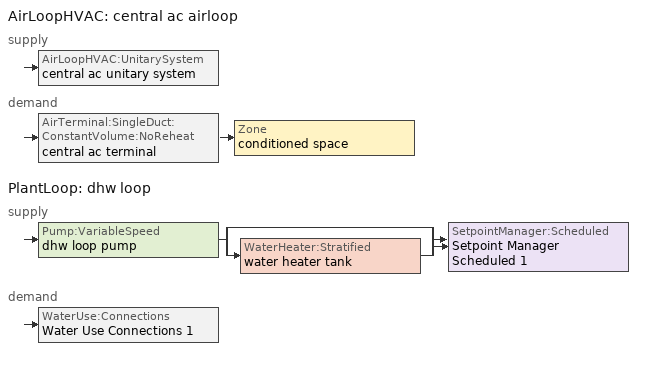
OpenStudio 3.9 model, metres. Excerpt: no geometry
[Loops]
AirLoopHVAC 'central ac airloop'
 supply: AirLoopHVAC:UnitarySystem 'central ac unitary system'
 demand: AirTerminal:SingleDuct:ConstantVolume:NoReheat 'central ac terminal' > Zone 'conditioned space'
PlantLoop 'dhw loop'
 supply: Pump:VariableSpeed 'dhw loop pump' > split
  | bypass
  | WaterHeater:Stratified 'water heater tank'
  join > SetpointManager:Scheduled 'Setpoint Manager Scheduled 1'
 demand: WaterUse:Connections 'Water Use Connections 1'
[Sizing:Zone]
conditioned space: Zone Cooling Design Supply Air Temperature Input Method=SupplyAirTemperature; Zone Cooling Design Supply Air Temperature {C}=14; Zone Cooling Design Supply Air Temperature Difference {deltaC}=11.11; Zone Heating Design Supply Air Temperature Input Method=SupplyAirTemperature; Zone Heating Design Supply Air Temperature {C}=40; Zone Heating Design Supply Air Temperature Difference {deltaC}=11.11; Zone Cooling Design Supply Air Humidity Ratio {kg-H2O/kg-air}=0.0085; Zone Heating Design Supply Air Humidity Ratio {kg-H2O/kg-air}=0.008; Cooling Design Air Flow Method=DesignDay; Heating Design Air Flow Method=DesignDay; Account for Dedicated Outdoor Air System=No; Dedicated Outdoor Air System Control Strategy=NeutralSupplyAir; Dedicated Outdoor Air Low Setpoint Temperature for Design {C}=autosize; Dedicated Outdoor Air High Setpoint Temperature for Design {C}=autosize; Zone Load Sizing Method=Sensible Load Only No Latent Load; Zone Latent Cooling Design Supply Air Humidity Ratio Input Method=HumidityRatioDifference; Zone Cooling Design Supply Air Humidity Ratio Difference {kgWater/kgDryAir}=0.005; Zone Latent Heating Design Supply Air Humidity Ratio Input Method=HumidityRatioDifference; Zone Humidification Design Supply Air Humidity Ratio Difference {kgWater/kgDryAir}=0.005; Sizing Option=Coincident
[Zone equipment]
conditioned space: central ac terminal, electric baseboard
[Coil:Cooling:DX:SingleSpeed]
central ac clg coil: Availability Schedule=Always On Discrete; Rated Total Cooling Capacity {W}=4645.47; Rated Sensible Heat Ratio=0.730032; Rated COP {W/W}=4.3086; Rated Air Flow Rate {m3/s}=0.239963; Rated Evaporator Fan Power Per Volume Flow Rate 2017 {W/(m3/s)}=773.3; Rated Evaporator Fan Power Per Volume Flow Rate 2023 {W/(m3/s)}=934.4; Total Cooling Capacity Function of Temperature Curve=Cool-CAP-fT1; Total Cooling Capacity Function of Flow Fraction Curve=Cool-CAP-fFF1; Energy Input Ratio Function of Temperature Curve=Cool-EIR-fT1; Energy Input Ratio Function of Flow Fraction Curve=Cool-EIR-fFF1; Part Load Fraction Correlation Curve=Cool-PLF-fPLR1; Minimum Outdoor Dry-Bulb Temperature for Compressor Operation {C}=-25; Nominal Time for Condensate Removal to Begin {s}=1000; Ratio of Initial Moisture Evaporation Rate and Steady State Latent Capacity=1.5; Maximum Cycling Rate {cycles/hr}=3; Latent Capacity Time Constant {s}=45; Condenser Type=AirCooled; Evaporative Condenser Effectiveness=0.9; Evaporative Condenser Air Flow Rate {m3/s}=autosize; Evaporative Condenser Pump Rated Power Consumption {W}=autosize; Crankcase Heater Capacity {W}=50; Maximum Outdoor Dry-Bulb Temperature for Crankcase Heater Operation {C}=10; Basin Heater Capacity {W/K}=0; Basin Heater Setpoint Temperature {C}=2
[Fan:SystemModel] Availability Schedule=Always On Discrete; Speed Control Method=Discrete; Electric Power Minimum Flow Rate Fraction=0.2; Design Pressure Rise {Pa}=500; Motor Efficiency=1; Motor In Air Stream Fraction=1; Design Electric Power Consumption {W}=autosize; Design Power Sizing Method=PowerPerFlow; Electric Power Per Unit Flow Rate Per Unit Pressure {W-s/m3-Pa}=1.66667; Fan Total Efficiency=0.7; Motor Loss Radiative Fraction=0
Name | Design Maximum Air Flow Rate {m3/s} | Electric Power Per Unit Flow Rate {W/(m3/s)} | Speed Flow Fraction 1 | Speed Electric Power Fraction 1
central ac supply fan | 0.243525 | 794.58 | 1 | 1
water heater fan | 0.0854225 | 97.8923
[EnergyManagementSystem:Sensor]
Name | Output Variable or Output Meter Index Key | Output Variable or Output Meter
central_ac_supply_fan_s | central ac supply fan | Fan Electricity Energy
central_ac_clg_coil_s | central ac clg coil | Cooling Coil Total Cooling Energy
water_heater_amb_temp; fridge_tin_s; fridge_tin_s_1; tin_s; tin_s_1 | conditioned space | Zone Mean Air Temperature
water_heater_amb_rh | conditioned space | Zone Air Relative Humidity
water_heater_tl | water heater tank | Water Heater Heat Loss Rate
water_heater_sens_cool | water heater coil | Cooling Coil Sensible Cooling Rate
water_heater_lat_cool | water heater coil | Cooling Coil Latent Cooling Rate
water_heater_fan_pwr; water_heater_fan_energy | water heater fan | Fan Electricity Rate
water_heater_tank_energy | water heater tank | Water Heater Electricity Rate
water_heater_coil_energy | water heater coil | Cooling Coil Water Heating Electricity Rate
water_heater_tank_on_cycle_parasitic | water heater tank | Water Heater On Cycle Parasitic Electricity Rate
water_heater_tank_off_cycle_parasitic | water heater tank | Water Heater Off Cycle Parasitic Electricity Rate
win_s | conditioned space | Zone Air Humidity Ratio
tout_s | conditioned space | Zone Outdoor Air Drybulb Temperature
central_ac_airloop_Fan_RTF_s | central ac supply fan | Fan Runtime Fraction
conditioned_space_htg_unmet_s | conditioned space | Zone Heating Setpoint Not Met Time
conditioned_space_clg_unmet_s | conditioned space | Zone Cooling Setpoint Not Met Time
duct_mix_gain; duct_mix_gain_1 | conditioned space | Zone Mixing Sensible Heat Gain Energy
duct_mix_loss; duct_mix_loss_1 | conditioned space | Zone Mixing Sensible Heat Loss Energy
[EnergyManagementSystem:Program]
component_loads_program: Set loads_htg_walls = 0; Set loads_htg_rim_joists = 0; Set loads_htg_foundation_walls = 0; Set loads_htg_floors = 0; Set loads_htg_slabs = 0; Set loads_htg_ceilings = 0; Set loads_htg_roofs = 0; Set loads_htg_windows_conduction = 0; Set loads_htg_windows_solar = 0; Set loads_htg_doors = 0; Set loads_htg_skylights_conduction = 0; Set loads_htg_skylights_solar = 0; Set loads_htg_internal_mass = 0; Set loads_htg_intgains = 0; Set loads_htg_lighting = 0; Set loads_htg_infil = 0; Set loads_htg_mechvent = 0; Set loads_htg_natvent = 0; Set loads_htg_whf = 0; Set loads_htg_ducts = 0; Set loads_clg_walls = 0; Set loads_clg_rim_joists = 0; Set loads_clg_foundation_walls = 0; Set loads_clg_floors = 0; Set loads_clg_slabs = 0; Set loads_clg_ceilings = 0; Set loads_clg_roofs = 0; Set loads_clg_windows_conduction = 0; Set loads_clg_windows_solar = 0; Set loads_clg_doors = 0; Set loads_clg_skylights_conduction = 0; Set loads_clg_skylights_solar = 0; Set loads_clg_internal_mass = 0; Set loads_clg_intgains = 0; Set loads_clg_lighting = 0; Set loads_clg_infil = 0; Set loads_clg_mechvent = 0; Set loads_clg_natvent = 0; Set loads_clg_whf = 0; Set loads_clg_ducts = 0; Set hr_walls = 0; Set hr_walls = hr_walls + s_conv_2 + s_ig_2 + s_sol_2 + s_lgt_2 + s_surf_2; Set hr_walls = hr_walls + s_conv_3 + s_ig_3 + s_sol_3 + s_lgt_3 + s_surf_3; Set hr_walls = hr_walls + s_conv_4 + s_ig_4 + s_sol_4 + s_lgt_4 + s_surf_4; Set hr_walls = hr_walls + s_conv_5 + s_ig_5 + s_sol_5 + s_lgt_5 + s_surf_5; Set hr_rim_joists = 0; Set hr_foundation_walls = 0; Set hr_floors = 0; Set hr_floors = hr_floors + s_conv + s_ig + s_sol + s_lgt + s_surf; Set hr_slabs = 0; Set hr_ceilings = 0; Set hr_roofs = 0; Set hr_roofs = hr_roofs + s_conv_1 + s_ig_1 + s_sol_1 + s_lgt_1 + s_surf_1; Set hr_windows_conduction = 0; Set hr_windows_conduction = hr_windows_conduction + ss_conv_1; Set hr_windows_conduction = hr_windows_conduction + ss_ig_1; Set hr_windows_conduction = hr_windows_conduction + ss_surf_1; Set hr_windows_conduction = hr_windows_conduction + ss_conv_2; Set hr_windows_conduction = hr_windows_conduction + ss_ig_2; Set hr_windows_conduction = hr_windows_conduction + ss_surf_2; Set hr_windows_conduction = hr_windows_conduction + ss_conv_3; Set hr_windows_conduction = hr_windows_conduction + ss_ig_3; Set hr_windows_conduction = hr_windows_conduction + ss_surf_3; Set hr_windows_conduction = hr_windows_conduction + ss_conv_4; Set hr_windows_conduction = hr_windows_conduction + ss_ig_4; Set hr_windows_conduction = hr_windows_conduction + ss_surf_4; Set hr_windows_solar = 0; Set hr_windows_solar = hr_windows_solar - ss_trans_in * ZoneTimestep * 3600 + ss_back_out * ZoneTimestep * 3600 + ss_trans_out * ZoneTimestep * 3600; Set hr_windows_solar = hr_windows_solar - ss_trans_in_1 * ZoneTimestep * 3600 + ss_back_out_1 * ZoneTimestep * 3600 + ss_trans_out_1 * ZoneTimestep * 3600; Set hr_windows_solar = hr_windows_solar - ss_trans_in_2 * ZoneTimestep * 3600 + ss_back_out_2 * ZoneTimestep * 3600 + ss_trans_out_2 * ZoneTimestep * 3600; Set hr_windows_solar = hr_windows_solar - ss_trans_in_3 * ZoneTimestep * 3600 + ss_back_out_3 * ZoneTimestep * 3600 + ss_trans_out_3 * ZoneTimestep * 3600; Set hr_doors = 0; Set hr_doors = hr_doors + ss_sol; Set hr_doors = hr_doors + ss_lgt; Set hr_doors = hr_doors + ss_conv; Set hr_doors = hr_doors + ss_ig; Set hr_doors = hr_doors + ss_surf; Set hr_skylights_conduction = 0; Set hr_skylights_solar = 0; Set hr_internal_mass = 0; Set hr_internal_mass = hr_internal_mass + im_conv + im_ig + im_sol + im_lgt + im_surf; Set hr_internal_mass = hr_internal_mass + im_conv_1 + im_ig_1 + im_sol_1 + im_lgt_1 + im_surf_1; Set hr_intgains = 0; Set hr_intgains = hr_intgains - ig_ee_conv - ig_ee_rad - ig_ee_conv_1 - ig_ee_rad_1 - ig_ee_conv_2 - ig_ee_rad_2 - ig_ee_conv_3 - ig_ee_rad_3 - ig_ee_conv_4 - ig_ee_rad_4 - ig_ee_conv_5 - ig_ee_rad_5 - ig_ee_conv_6 - ig_ee_rad_6 - ig_oe_conv - ig_oe_rad - ig_oe_conv_1 - ig_oe_rad_1 - ig_oe_conv_2 - ig_oe_rad_2 - ig_oe_conv_3 - ig_oe_rad_3 - ig_oe_conv_4 - ig_oe_rad_4 - ig_oe_conv_5 - ig_oe_rad_5 - ig_oe_conv_6 - ig_oe_rad_6; Set hr_lighting = 0; Set hr_infil = 0; Set hr_infil = hr_infil - airflow_gain + airflow_loss; Set hr_natvent = 0; Set hr_natvent = hr_natvent - airflow_gain_1 + airflow_loss_1; Set hr_whf = 0; Set hr_whf = hr_whf - airflow_gain_2 + airflow_loss_2; Set hr_mechvent = 0; Set hr_mechvent = hr_mechvent - mv_conv - mv_rad - mv_conv_1 - mv_rad_1 - mv_conv_2 - mv_rad_2 - mv_conv_3 - mv_rad_3; Set hr_ducts = 0; Set hr_ducts = hr_ducts - ducts_conv - ducts_rad - ducts_conv_1 - ducts_rad_1 - ducts_conv_2 - ducts_rad_2 - ducts_conv_3 - ducts_rad_3 - ducts_conv_4 - ducts_rad_4 - ducts_conv_5 - ducts_rad_5; Set hr_ducts = hr_ducts + (duct_mix_loss_1 - duct_mix_gain_1); Set htg_mode = 0; Set clg_mode = 0; If (htg_load_cond > 0); Set htg_mode = 1.0; ElseIf (clg_load_cond > 0); Set clg_mode = 1.0; Else; Set htg_season = 0; Set clg_season = 0; If ((DayOfYear >= 1) && (DayOfYear <= 365)); Set clg_season = 1; EndIf; If ((DayOfYear >= 1) && (DayOfYear <= 365)); Set htg_season = 1; EndIf; If ((airflow_gain_1 <> 0) || (airflow_loss_1 <> 0)) && (clg_season == 1); Set clg_mode = 1.0; ElseIf ((airflow_gain_2 <> 0) || (airflow_loss_2 <> 0)) && (clg_season == 1); Set clg_mode = 1.0; Else; Set Tmid_setpoint = (htg_sp_s_1 + clg_sp_s_1) / 2; If (tin_s_1 > Tmid_setpoint) && (clg_season == 1); Set clg_mode = 1.0; ElseIf (tin_s_1 < Tmid_setpoint) && (htg_season == 1); Set htg_mode = 1.0; EndIf; EndIf; EndIf; Set loads_htg_walls = loads_htg_walls + (hr_walls * htg_mode * 1); Set loads_htg_rim_joists = loads_htg_rim_joists + (hr_rim_joists * htg_mode * 1); Set loads_htg_foundation_walls = loads_htg_foundation_walls + (hr_foundation_walls * htg_mode * 1); Set loads_htg_floors = loads_htg_floors + (hr_floors * htg_mode * 1); Set loads_htg_slabs = loads_htg_slabs + (hr_slabs * htg_mode * 1); Set loads_htg_ceilings = loads_htg_ceilings + (hr_ceilings * htg_mode * 1); Set loads_htg_roofs = loads_htg_roofs + (hr_roofs * htg_mode * 1); Set loads_htg_windows_conduction = loads_htg_windows_conduction + (hr_windows_conduction * htg_mode * 1); Set loads_htg_windows_solar = loads_htg_windows_solar + (hr_windows_solar * htg_mode * 1); Set loads_htg_doors = loads_htg_doors + (hr_doors * htg_mode * 1); Set loads_htg_skylights_conduction = loads_htg_skylights_conduction + (hr_skylights_conduction * htg_mode * 1); Set loads_htg_skylights_solar = loads_htg_skylights_solar + (hr_skylights_solar * htg_mode * 1); Set loads_htg_internal_mass = loads_htg_internal_mass + (hr_internal_mass * htg_mode * 1); Set loads_htg_intgains = loads_htg_intgains + (hr_intgains * htg_mode * 1); Set loads_htg_lighting = loads_htg_lighting + (hr_lighting * htg_mode * 1); Set loads_htg_infil = loads_htg_infil + (hr_infil * htg_mode * 1); Set loads_htg_mechvent = loads_htg_mechvent + (hr_mechvent * htg_mode * 1); Set loads_htg_natvent = loads_htg_natvent + (hr_natvent * htg_mode * 1); Set loads_htg_whf = loads_htg_whf + (hr_whf * htg_mode * 1); Set loads_htg_ducts = loads_htg_ducts + (hr_ducts * htg_mode * 1); Set loads_clg_walls = loads_clg_walls + (-hr_walls * clg_mode * 1); Set loads_clg_rim_joists = loads_clg_rim_joists + (-hr_rim_joists * clg_mode * 1); Set loads_clg_foundation_walls = loads_clg_foundation_walls + (-hr_foundation_walls * clg_mode * 1); Set loads_clg_floors = loads_clg_floors + (-hr_floors * clg_mode * 1); Set loads_clg_slabs = loads_clg_slabs + (-hr_slabs * clg_mode * 1); Set loads_clg_ceilings = loads_clg_ceilings + (-hr_ceilings * clg_mode * 1); Set loads_clg_roofs = loads_clg_roofs + (-hr_roofs * clg_mode * 1); Set loads_clg_windows_conduction = loads_clg_windows_conduction + (-hr_windows_conduction * clg_mode * 1); Set loads_clg_windows_solar = loads_clg_windows_solar + (-hr_windows_solar * clg_mode * 1); Set loads_clg_doors = loads_clg_doors + (-hr_doors * clg_mode * 1); Set loads_clg_skylights_conduction = loads_clg_skylights_conduction + (-hr_skylights_conduction * clg_mode * 1); Set loads_clg_skylights_solar = loads_clg_skylights_solar + (-hr_skylights_solar * clg_mode * 1); Set loads_clg_internal_mass = loads_clg_internal_mass + (-hr_internal_mass * clg_mode * 1); Set loads_clg_intgains = loads_clg_intgains + (-hr_intgains * clg_mode * 1); Set loads_clg_lighting = loads_clg_lighting + (-hr_lighting * clg_mode * 1); Set loads_clg_infil = loads_clg_infil + (-hr_infil * clg_mode * 1); Set loads_clg_mechvent = loads_clg_mechvent + (-hr_mechvent * clg_mode * 1); Set loads_clg_natvent = loads_clg_natvent + (-hr_natvent * clg_mode * 1); Set loads_clg_whf = loads_clg_whf + (-hr_whf * clg_mode * 1); Set loads_clg_ducts = loads_clg_ducts + (-hr_ducts * clg_mode * 1)
[AirLoopHVAC:UnitarySystem]
central ac unitary system: Control Type=Load; Controlling Zone or Thermostat Location=conditioned space; Dehumidification Control Type=None; Availability Schedule=Always On Discrete; Supply Fan=central ac supply fan; Fan Placement=BlowThrough; Supply Air Fan Operating Mode Schedule=central ac auto fan schedule; DX Heating Coil Sizing Ratio=1; Cooling Coil=central ac clg coil; Use DOAS DX Cooling Coil=No; DOAS DX Cooling Coil Leaving Minimum Air Temperature {C}=2; Latent Load Control=SensibleOnlyLoadControl; Supply Air Flow Rate Method During Cooling Operation=SupplyAirFlowRate; Supply Air Flow Rate During Cooling Operation {m3/s}=0.243525; Supply Air Flow Rate Method During Heating Operation=SupplyAirFlowRate; Supply Air Flow Rate During Heating Operation {m3/s}=0; Supply Air Flow Rate Method When No Cooling or Heating is Required=SupplyAirFlowRate; Supply Air Flow Rate When No Cooling or Heating is Required {m3/s}=0; No Load Supply Air Flow Rate Control Set To Low Speed=Yes; Maximum Supply Air Temperature {C}=48.8889; Maximum Outdoor Dry-Bulb Temperature for Supplemental Heater Operation {C}=21; Ancilliary On-Cycle Electric Power {W}=0; Ancilliary Off-Cycle Electric Power {W}=0
[AirLoopHVAC]
central ac airloop: Availability Schedule=Always On Discrete; Design Supply Air Flow Rate {m3/s}=0.243525; Design Return Air Flow Fraction of Supply Air Flow=1
[Sizing:System]
central ac airloop: Central Heating Maximum System Air Flow Ratio=0.3; Preheat Design Temperature {C}=7; Preheat Design Humidity Ratio {kg-H2O/kg-Air}=0.008; Precool Design Temperature {C}=12.8; Precool Design Humidity Ratio {kg-H2O/kg-Air}=0.008; Central Cooling Design Supply Air Temperature {C}=12.8; Central Heating Design Supply Air Temperature {C}=16.7; 100% Outdoor Air in Cooling=Yes; 100% Outdoor Air in Heating=Yes; Central Cooling Design Supply Air Humidity Ratio {kg-H2O/kg-Air}=0.0085; Zone Maximum Outdoor Air Fraction=1; Cooling Supply Air Flow Rate Per Floor Area {m3/s-m2}=0.00996765; Cooling Fraction of Autosized Cooling Supply Air Flow Rate=1; Cooling Supply Air Flow Rate Per Unit Cooling Capacity {m3/s-W}=3.94755e-05; Heating Supply Air Flow Rate Per Floor Area {m3/s-m2}=0.00996765; Heating Fraction of Autosized Heating Supply Air Flow Rate=1; Heating Fraction of Autosized Cooling Supply Air Flow Rate=1; Heating Supply Air Flow Rate Per Unit Heating Capacity {m3/s-W}=3.15882e-05; Cooling Design Capacity Method=CoolingDesignCapacity; Cooling Design Capacity {W}=autosize; Cooling Design Capacity Per Floor Area {W/m2}=234.7; Fraction of Autosized Cooling Design Capacity=1; Heating Design Capacity Method=HeatingDesignCapacity; Heating Design Capacity {W}=autosize; Heating Design Capacity Per Floor Area {W/m2}=157; Fraction of Autosized Heating Design Capacity=1; Central Cooling Capacity Control Method=OnOff; Occupant Diversity=autosize
[AirTerminal:SingleDuct:ConstantVolume:NoReheat]
central ac terminal: Availability Schedule=Always On Discrete; Maximum Air Flow Rate {m3/s}=0.243525
[ZoneHVAC:Baseboard:Convective:Electric]
electric baseboard: Availability Schedule=Always On Discrete; Nominal Capacity {W}=3692.99; Efficiency=1
[PlantLoop]
dhw loop: Fluid Type=Water; Glycol Concentration=0; Maximum Loop Flow Rate {m3/s}=0.01; Plant Loop Volume {m3}=0.003; Load Distribution Scheme=Optimal
[Sizing:Plant]
dhw loop: Loop Type=Heating; Design Loop Exit Temperature {C}=51.6667; Loop Design Temperature Difference {deltaC}=5.55556; Sizing Option=NonCoincident; Zone Timesteps in Averaging Window=1; Coincident Sizing Factor Mode=None
[Pump:VariableSpeed]
dhw loop pump: Rated Flow Rate {m3/s}=0.01; Rated Pump Head {Pa}=1; Rated Power Consumption {W}=0; Motor Efficiency=0.85; Fraction of Motor Inefficiencies to Fluid Stream=0; Coefficient 1 of the Part Load Performance Curve=0; Coefficient 2 of the Part Load Performance Curve=1; Coefficient 3 of the Part Load Performance Curve=0; Coefficient 4 of the Part Load Performance Curve=0; Minimum Flow Rate {m3/s}=0; Pump Control Type=Intermittent; Skin Loss Radiative Fraction=0.5; Design Power Sizing Method=PowerPerFlowPerPressure; Design Electric Power per Unit Flow Rate {W/(m3/s)}=348701.1; Design Shaft Power per Unit Flow Rate per Unit Head {W-s/m3-Pa}=1.28205; Design Minimum Flow Rate Fraction=0
[SetpointManager:Scheduled]
Setpoint Manager Scheduled 1: Control Variable=Temperature; Schedule=dhw temp
[Coil:WaterHeating:AirToWaterHeatPump:Wrapped]
water heater coil: Rated Heating Capacity {W}=2018.38; Rated COP {W/W}=4.036802; Rated Sensible Heat Ratio=0.88; Rated Evaporator Inlet Air Dry-Bulb Temperature {C}=19.7222; Rated Evaporator Inlet Air Wet-Bulb Temperature {C}=13.561; Rated Condenser Water Temperature {C}=48.89; Rated Evaporator Air Flow Rate {m3/s}=0.0854225; Evaporator Fan Power Included in Rated COP=Yes; Crankcase Heater Capacity {W}=0; Maximum Ambient Temperature for Crankcase Heater Operation {C}=0; Evaporator Air Temperature Type for Curve Objects=WetBulbTemperature; Heating Capacity Function of Temperature Curve=HPWH-Cap-fT; Heating Capacity Function of Air Flow Fraction Curve=HPWH-Htg-Cap-FF; Heating COP Function of Temperature Curve=HPWH-COP-fT; Heating COP Function of Air Flow Fraction Curve=HPWH-Htg-COP-FF; Part Load Fraction Correlation Curve=HPWH-COP-fPLR
[WaterHeater:Stratified]
water heater tank: Tank Volume {m3}=0.170344; Tank Height {m}=1.0335; Tank Shape=VerticalCylinder; Maximum Temperature Limit {C}=90; Heater Priority Control=MasterSlave; Heater 1 Setpoint Temperature Schedule=water heater TopElementSetpoint; Heater 1 Deadband Temperature Difference {deltaC}=18.5; Heater 1 Capacity {W}=4500.11; Heater 1 Height {m}=0.818187; Heater 2 Setpoint Temperature Schedule=water heater BottomElementSetpoint; Heater 2 Deadband Temperature Difference {deltaC}=3.89; Heater 2 Capacity {W}=4500.11; Heater 2 Height {m}=0.215312; Heater Fuel Type=Electricity; Heater Thermal Efficiency=1; Off Cycle Parasitic Fuel Consumption Rate {W}=3; Off Cycle Parasitic Fuel Type=Electricity; Off Cycle Parasitic Heat Fraction to Tank=0; Off Cycle Parasitic Height {m}=0; On Cycle Parasitic Fuel Consumption Rate {W}=3; On Cycle Parasitic Fuel Type=Electricity; On Cycle Parasitic Heat Fraction to Tank=0; On Cycle Parasitic Height {m}=0; Ambient Temperature Indicator=Schedule; Ambient Temperature Schedule=water heater Tamb act; Uniform Skin Loss Coefficient per Unit Area to Ambient Temperature {W/m2-K}=1.04512; Skin Loss Fraction to Zone=1; Off Cycle Flue Loss Coefficient to Ambient Temperature {W/K}=0; Off Cycle Flue Loss Fraction to Zone=1; Use Side Effectiveness=1; Use Side Inlet Height {m}=0; Use Side Outlet Height {m}=autocalculate; Source Side Effectiveness=1; Source Side Inlet Height {m}=0; Source Side Outlet Height {m}=0; Inlet Mode=Fixed; Use Side Design Flow Rate {m3/s}=0.00283433; Source Side Design Flow Rate {m3/s}=0; Indirect Water Heating Recovery Time {hr}=1.5; Number of Nodes=6; Additional Destratification Conductivity {W/m-K}=0; Node 1 Additional Loss Coefficient {W/m2-K}=0; Node 2 Additional Loss Coefficient {W/m2-K}=0; Node 3 Additional Loss Coefficient {W/m2-K}=0; Node 4 Additional Loss Coefficient {W/m2-K}=0; Node 5 Additional Loss Coefficient {W/m2-K}=0; Node 6 Additional Loss Coefficient {W/m2-K}=0; Node 7 Additional Loss Coefficient {W/m2-K}=0; Node 8 Additional Loss Coefficient {W/m2-K}=0; Node 9 Additional Loss Coefficient {W/m2-K}=0; Node 10 Additional Loss Coefficient {W/m2-K}=0; Node 11 Additional Loss Coefficient {W/m2-K}=0; Node 12 Additional Loss Coefficient {W/m2-K}=0
[WaterHeater:Sizing]
water heater tank: Design Mode=PeakDraw; Time Storage Can Meet Peak Draw {hr}=0.538503; Time for Tank Recovery {hr}=0; Nominal Tank Volume for Autosizing Plant Connections {m3}=1
[WaterHeater:HeatPump:WrappedCondenser]
water heater hpwh: Compressor Setpoint Temperature Schedule=water heater setpoint; Dead Band Temperature Difference {deltaC}=3.89; Condenser Bottom Location {m}=0.0430625; Condenser Top Location {m}=0.559813; Evaporator Air Flow Rate {m3/s}=0.0854225; Inlet Air Configuration=Schedule; Inlet Air Temperature Schedule=water heater Tamb act; Inlet Air Humidity Schedule=water heater RHamb act; Tank=water heater tank; DX Coil=water heater coil; Minimum Inlet Air Temperature for Compressor Operation {C}=5.55556; Maximum Inlet Air Temperature for Compressor Operation {C}=48.8889; Compressor Location=Schedule; Compressor Ambient Temperature Schedule=water heater Tamb act; Fan=water heater fan; Fan Placement=DrawThrough; On Cycle Parasitic Electric Load {W}=0; Off Cycle Parasitic Electric Load {W}=0; Parasitic Heat Rejection Location=Outdoors; Inlet Air Mixer Schedule=Always On Discrete; Tank Element Control Logic=MutuallyExclusive; Control Sensor 1 Height In Stratified Tank {m}=0.818187; Control Sensor 1 Weight=0.75; Control Sensor 2 Height In Stratified Tank {m}=0.301438
[EnergyManagementSystem:Actuator] Actuated Component Type=Schedule:Constant; Actuated Component Control Type=Schedule Value
Name | Actuated Component
water_heater_Tamb_act | water heater Tamb act
water_heater_RHamb_act | water heater RHamb act
[WaterUse:Connections]
Water Use Connections 1: Drain Water Heat Exchanger Type=None; Drain Water Heat Exchanger Destination=Plant; Water Use Equipment Name 1=dhw fixtures; Water Use Equipment Name 2=dhw distribution waste; Water Use Equipment Name 3=clothes washer; Water Use Equipment Name 4=dishwasher
[ElectricEquipment:Definition] Design Level Calculation Method=EquipmentLevel; Design Level {W}=0; Fraction Latent=0; Fraction Radiant=0; Fraction Lost=1
clothes washer; dishwasher
[WaterUse:Equipment:Definition] Peak Flow Rate {m3/s}=0
Name | Target Temperature Schedule
dhw fixtures; dhw distribution waste | mixed water temperature schedule
clothes washer; dishwasher
[EnergyManagementSystem:InternalVariable]
central_ac_airloop_max_sup_fan_mfr: Internal Data Index Key=central ac supply fan; Internal Data Type=Fan Maximum Mass Flow Rate
[EnergyManagementSystem:Subroutine]
central_ac_airloop_0_duct_subroutine: Set AH_MFR = central_ac_airloop_AH_MFR / 1; If AH_MFR > 0; Set AH_Tout = central_ac_airloop_AH_Tout; Set AH_Wout = central_ac_airloop_AH_Wout; Set RA_T = central_ac_airloop_RA_T; Set RA_W = central_ac_airloop_Ra_W; Set Fan_RTF = central_ac_airloop_Fan_RTF; Set DZ_T = central_ac_airloop_0_DZ_T; Set DZ_W = central_ac_airloop_0_DZ_W; Set AH_VFR = central_ac_airloop_AH_VFR / 1; Set h_SA = (@HFnTdbW AH_Tout AH_Wout); Set h_RA = (@HFnTdbW RA_T RA_W); Set h_fg = (@HfgAirFnWTdb AH_Wout AH_Tout); Set h_DZ = (@HFnTdbW DZ_T DZ_W); Set air_cp = 1006.0; Set f_sup = 0.133; Set f_ret = 0.067; Set sup_lk_mfr = f_sup * AH_MFR; Set ret_lk_mfr = f_ret * AH_MFR; Set SupTotLkToCond = sup_lk_mfr*(h_RA - h_SA); Set SupLatLkToCond = sup_lk_mfr*h_fg*(RA_W-AH_Wout); Set SupSensLkToCond = SupTotLkToCond-SupLatLkToCond; Set supply_ua = 30.523; Set eTm = 0-((Fan_RTF/(AH_MFR*air_cp))*supply_ua); Set t_sup = DZ_T+((AH_Tout-DZ_T)*(@Exp eTm)); Set SupCondToCond = AH_MFR*air_cp*(t_sup-AH_Tout); Set SupCondToDZ = 0-SupCondToCond; Set return_ua = 4.627; Set eTm = 0-((Fan_RTF/(AH_MFR*air_cp))*return_ua); Set t_ret = DZ_T+((RA_T-DZ_T)*(@Exp eTm)); Set RetCondToRP = AH_MFR*air_cp*(t_ret-RA_T); Set RetCondToDZ = 0-RetCondToRP; Set RetLatLkToRP = 0; Set RetSensLkToRP = ret_lk_mfr*air_cp*(DZ_T-RA_T); Set SupTotLkToDZ = sup_lk_mfr*(h_SA-h_DZ); Set SupLatLkToDZ = sup_lk_mfr*h_fg*(AH_Wout-DZ_W); Set SupSensLkToDZ = SupTotLkToDZ-SupLatLkToDZ; Set FracOutsideToCond = 1.0; Set FracOutsideToDZ = 0.0; Set FracCondToOutside = 0.0; Set FracDZToOutside = 1.0; Set FracDZToCond = 0.0; Set FracCondToDZ = 0.0; Set lk_imbal_vfr = @ABS(f_sup - f_ret) * AH_VFR; Set ImbalLkCondToDZ = lk_imbal_vfr * FracCondToDZ; Set ImbalLkDZToCond = lk_imbal_vfr * FracDZToCond; Set ImbalLkOutsideToCond = lk_imbal_vfr * FracOutsideToCond; Set ImbalLkOutsideToDZ = lk_imbal_vfr * FracOutsideToDZ; Set ImbalLkCondToOutside = lk_imbal_vfr * FracCondToOutside; Set ImbalLkDZToOutside = lk_imbal_vfr * FracDZToOutside; Else; Set SupLatLkToCond = 0; Set SupSensLkToCond = 0; Set SupCondToCond = 0; Set RetCondToRP = 0; Set RetLatLkToRP = 0; Set RetSensLkToRP = 0; Set RetCondToDZ = 0; Set SupCondToDZ = 0; Set SupLatLkToDZ = 0; Set SupSensLkToDZ = 0; Set ImbalLkCondToDZ = 0; Set ImbalLkDZToCond = 0; Set ImbalLkOutsideToCond = 0; Set ImbalLkOutsideToDZ = 0; Set ImbalLkCondToOutside = 0; Set ImbalLkDZToOutside = 0; EndIf; Set central_ac_airloop_0_SupLatLkToCond = SupLatLkToCond; Set central_ac_airloop_0_SupSensLkToCond = SupSensLkToCond; Set central_ac_airloop_0_SupCondToLv = SupCondToCond; Set central_ac_airloop_0_RetCondToRP = RetCondToRP; Set central_ac_airloop_0_RetLatLkToRP = RetLatLkToRP; Set central_ac_airloop_0_RetSensLkToRP = RetSensLkToRP; Set central_ac_airloop_0_RetCondToDZ = RetCondToDZ; Set central_ac_airloop_0_SupCondToDZ = SupCondToDZ; Set central_ac_airloop_0_SupLatLkToDZ = SupLatLkToDZ; Set central_ac_airloop_0_SupSensLkToDZ = SupSensLkToDZ; Set central_ac_airloop_0_ZoneMixCondToDZ = ImbalLkCondToDZ; Set central_ac_airloop_0_ZoneMixDZToCond = ImbalLkDZToCond; Set central_ac_airloop_0_DuctImbalLkSupFanEquivCond = ImbalLkCondToOutside; Set central_ac_airloop_0_DuctImbalLkExhFanEquivCond = ImbalLkOutsideToCond; Set central_ac_airloop_0_DuctImbalLkSupFanEquivDZ = ImbalLkDZToOutside; Set central_ac_airloop_0_DuctImbalLkExhFanEquivDZ = ImbalLkOutsideToDZ
[Curve:Biquadratic] Maximum Value of x=100; Maximum Value of y=100
Name | Coefficient1 Constant | Coefficient2 x | Coefficient3 x**2 | Coefficient4 y | Coefficient5 y**2 | Coefficient6 x*y | Minimum Value of x | Minimum Value of y
Cool-CAP-fT1 | 1.55736 | -0.0744482 | 0.0030986 | 0.00145958 | -4.1148e-05 | -0.000426714 | -100 | -100
Cool-EIR-fT1 | -0.350448 | 0.11681 | -0.00339951 | -0.00122609 | 0.000600809 | -0.000466884 | -100 | -100
HPWH-Cap-fT | 0.563 | 0.0437 | 3.9e-05 | 0.0055 | -0.000148 | -0.000145 | 0 | 0
HPWH-COP-fT | 1.1332 | 0.063 | -9.79e-05 | -0.00972 | -2.14e-05 | -0.000686 | 0 | 0
[Curve:Quadratic] Minimum Value of x=0
Name | Coefficient1 Constant | Coefficient2 x | Coefficient3 x**2 | Maximum Value of x | Minimum Curve Output | Maximum Curve Output
Cool-CAP-fFF1 | 0.718664 | 0.417974 | -0.136638 | 2 | 0 | 2
Cool-EIR-fFF1 | 1.14349 | -0.13944 | -0.00404779 | 2 | 0 | 2
Cool-PLF-fPLR1 | 0.93 | 0.07 | 0 | 1 | 0.7 | 1
[Schedule:Constant]
Name | Value
Always On Discrete | 1
central ac auto fan schedule; water heater TopElementSetpoint; water heater BottomElementSetpoint | 0
dhw temp; water heater setpoint | 51.6667
water heater Tamb act | 23
water heater RHamb act | 0.5
mixed water temperature schedule | 40.5556
[Curve:Cubic] Coefficient1 Constant=1; Coefficient2 x=0; Coefficient3 x**2=0; Coefficient4 x**3=0; Minimum Value of x=0
Name | Maximum Value of x
HPWH-Htg-Cap-FF; HPWH-Htg-COP-FF | 100
HPWH-COP-fPLR | 1
